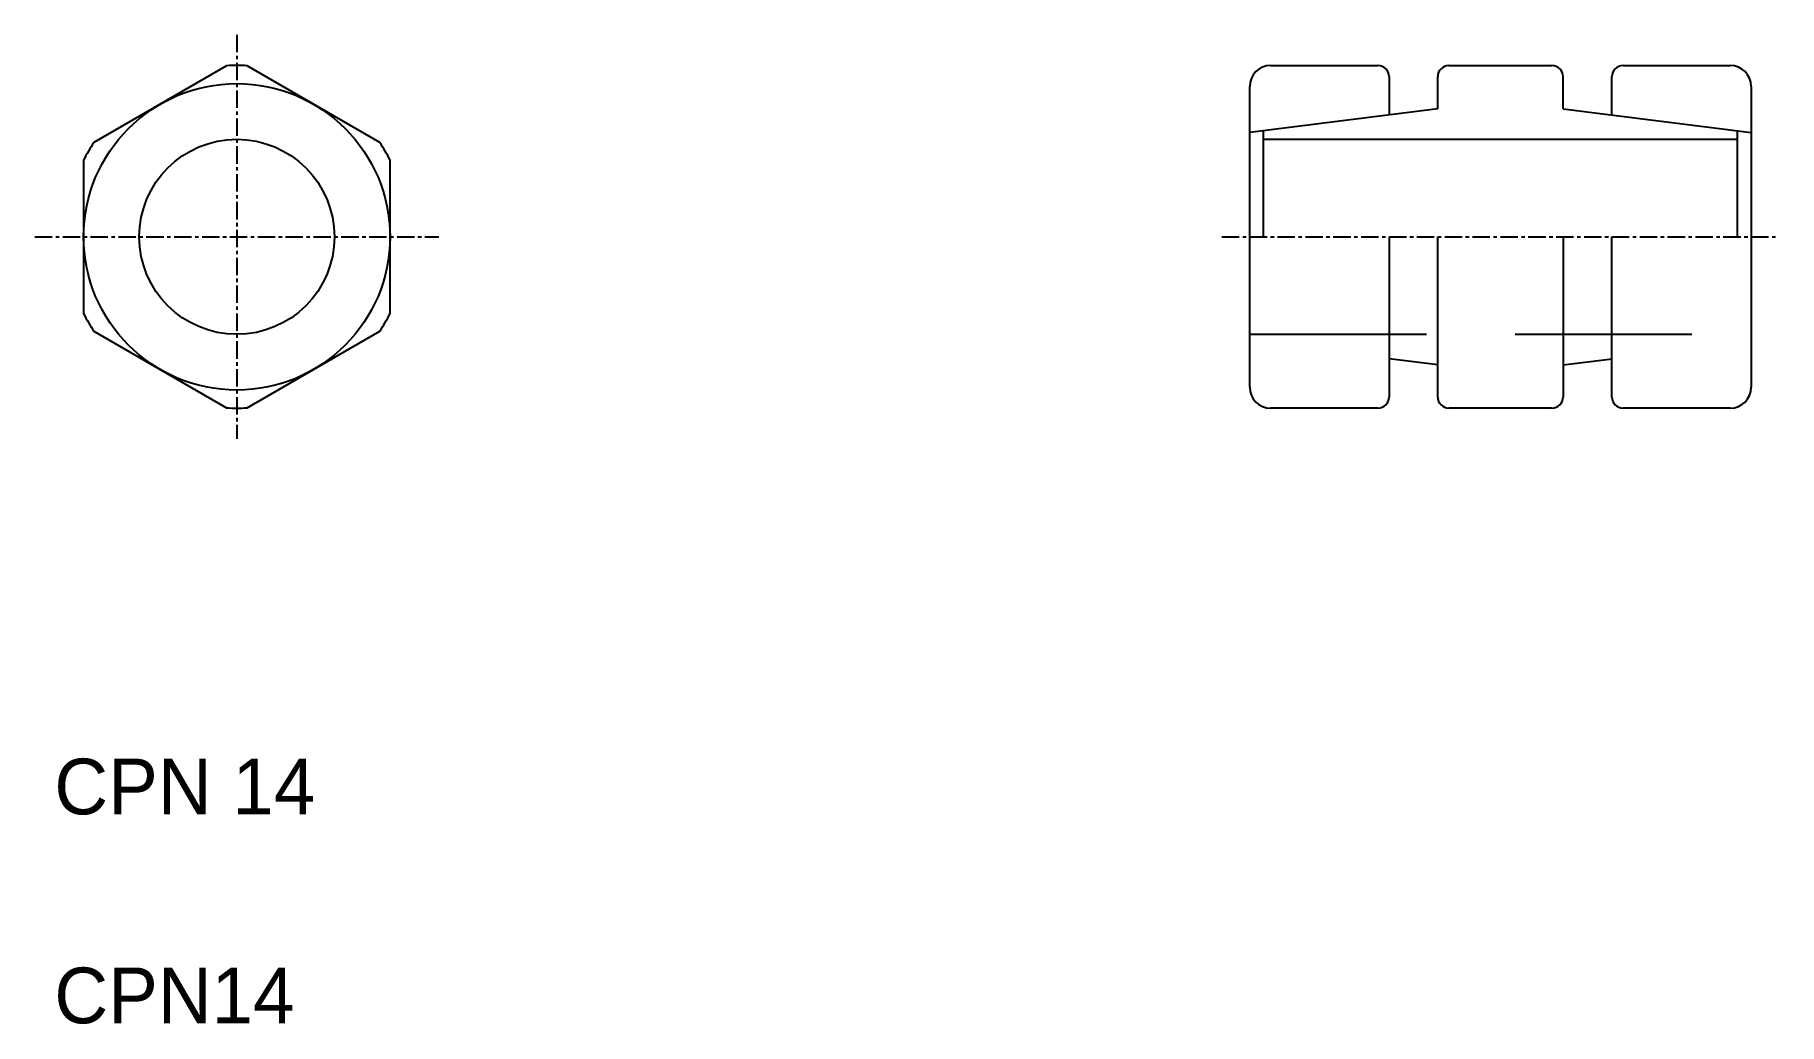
# Model space of a CAD drawing. Extents: x 161 to 287, y 128 to 199.
import ezdxf

# ---------------------------------------------------------------- set-up
doc = ezdxf.new("R2010")
doc.units = 0
doc.linetypes.add('CENTER', pattern=[2, 1.25, -0.25, 0.25, -0.25])
doc.linetypes.add('DASHED', pattern=[19.05, 12.7, -6.35])
doc.layers.get('0').update_dxf_attribs({"linetype": 'CONTINUOUS'})
doc.layers.add('CENTER', color=1, linetype='CENTER')

msp = doc.modelspace()

# ---------------------------------------------------------------- linework, layer by layer
for p, q in [((250, 196.67), (257.7, 196.67)), ((262.8, 196.67), (270.2, 196.67)), ((275.3, 196.67), (283, 196.67)), ((258.5, 195.87), (258.5, 193.12)), ((262, 193.55), (262, 195.87)), ((271.01, 193.55), (271, 195.87)), ((274.5, 193.12), (274.5, 195.87)), ((248.5, 173.57), (248.5, 195.17)), ((284.5, 195.17), (284.5, 173.57)), ((249.5, 184.37), (249.5, 191.99)), ((283.5, 191.99), (283.5, 184.37)), ((249.5, 191.37), (283.5, 191.37)), ((258.5, 184.37), (258.5, 172.87)), ((262, 172.87), (262, 184.37)), ((271, 184.37), (271, 172.87)), ((274.5, 172.87), (274.5, 184.37)), ((260.26, 175.4), (260.26, 175.4)), ((261.13, 175.29), (261.13, 175.29)), ((257.7, 172.07), (250, 172.07)), ((270.2, 172.07), (262.8, 172.07)), ((283, 172.07), (275.3, 172.07))]:
    msp.add_line(p, q)
at = {"linetype": 'CONTINUOUS'}
for p, q in [((262.01, 193.55), (248.5, 191.87)), ((271.01, 193.55), (284.5, 191.87)), ((262.01, 175.18), (258.51, 175.62)), ((271.01, 175.18), (274.51, 175.62))]:
    msp.add_line(p, q, dxfattribs=at)
at = {"color": 3, "linetype": 'DASHED'}
msp.add_line((248.5, 177.37), (284.5, 177.37), dxfattribs=at)
for points in [[(175.06, 196.64), (165.53, 191.14)], [(186.06, 191.14), (176.53, 196.64)], [(164.79, 189.87), (164.79, 178.86)], [(186.79, 178.86), (186.79, 189.87)], [(165.53, 177.59), (175.06, 172.09)], [(176.53, 172.09), (186.06, 177.59)]]:
    msp.add_lwpolyline(points)
at = {"linetype": 'CONTINUOUS'}
for radius in [11, 7]:
    msp.add_circle((175.79, 184.37), radius, dxfattribs=at)
for centre, radius, start, end in [((175.79, 184.37), 12.3, 86.5802, 93.4198), ((250, 195.17), 1.5, 90, 180), ((257.7, 195.87), 0.8, 0, 90), ((262.8, 195.87), 0.8, 90, 180), ((270.2, 195.87), 0.8, 0, 90), ((275.3, 195.87), 0.8, 90, 180), ((283, 195.17), 1.5, 0, 90), ((175.79, 184.37), 12.3, 146.5802, 153.4198), ((175.79, 184.37), 12.3, 26.5802, 33.4198), ((175.79, 184.37), 12.3, 206.5802, 213.4198), ((175.79, 184.37), 12.3, 326.5802, 333.4198), ((250, 173.57), 1.5, 180, 270), ((257.7, 172.87), 0.8, 270, 0), ((262.8, 172.87), 0.8, 180, 270), ((270.2, 172.87), 0.8, 270, 0), ((275.3, 172.87), 0.8, 180, 270), ((283, 173.57), 1.5, 270, 0), ((175.79, 184.37), 12.3, 266.5802, 273.4198)]:
    msp.add_arc(centre, radius, start, end)
at = {"layer": 'CENTER', "color": 1, "linetype": 'CENTER'}
for p, q in [((175.79, 198.87), (175.79, 169.87)), ((161.29, 184.37), (190.29, 184.37)), ((246.5, 184.37), (286.5, 184.37))]:
    msp.add_line(p, q, dxfattribs=at)

# ---------------------------------------------------------------- texts
for s, p in [('CPN 14', (162.69, 142.91)), ('CPN14', (162.69, 127.91))]:
    msp.add_text(s, height=4).set_placement(p)

doc.saveas('drawing.dxf')
